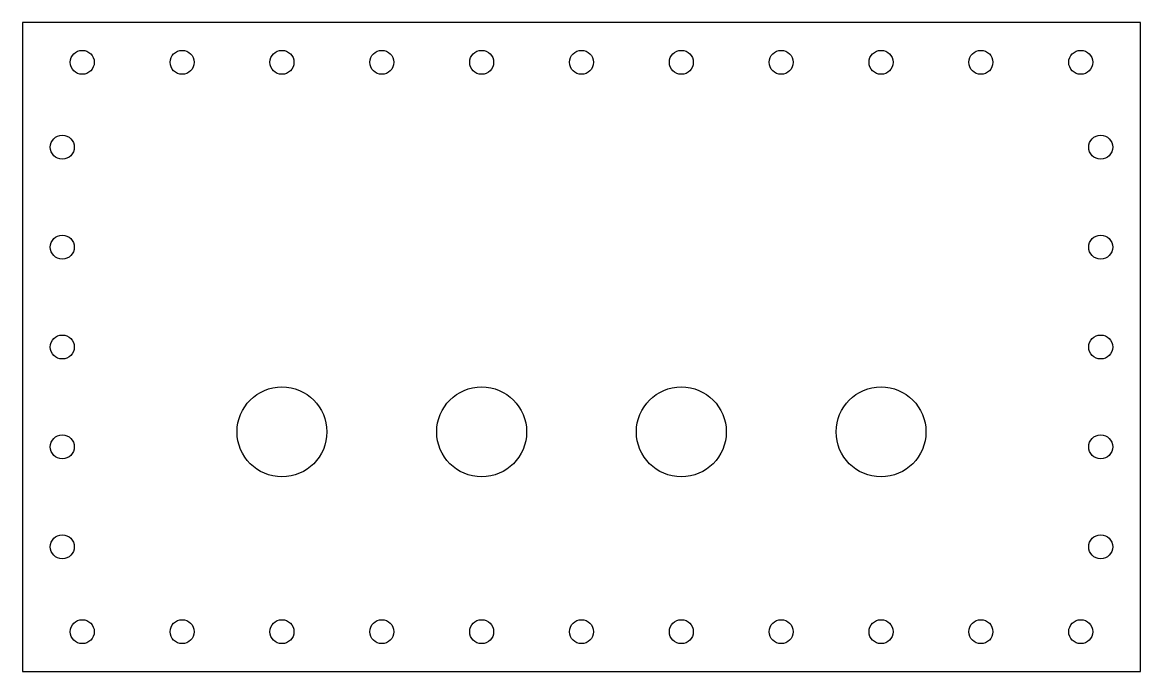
# Model space of a CAD drawing. Header units: millimetres. Extents: x 0 to 560, y 0 to 325.
import ezdxf

# ---------------------------------------------------------------- set-up
doc = ezdxf.new("R2010")
doc.units = ezdxf.units.MM
doc.layers.add('CUT_INNER', color=1, linetype='Continuous')
doc.layers.add('CUT_OUTER', color=7, linetype='Continuous')

msp = doc.modelspace()

# ---------------------------------------------------------------- linework, layer by layer
at = {"layer": 'CUT_INNER'}
for centre, radius in [((30, 305), 6), ((80, 305), 6), ((130, 305), 6), ((180, 305), 6), ((230, 305), 6), ((280, 305), 6), ((330, 305), 6), ((380, 305), 6), ((430, 305), 6), ((480, 305), 6), ((530, 305), 6), ((20, 262.5), 6), ((540, 262.5), 6), ((20, 212.5), 6), ((540, 212.5), 6), ((20, 162.5), 6), ((540, 162.5), 6), ((130, 120), 22.5), ((230, 120), 22.5), ((330, 120), 22.5), ((430, 120), 22.5), ((20, 112.5), 6), ((540, 112.5), 6), ((20, 62.5), 6), ((540, 62.5), 6), ((30, 20), 6), ((80, 20), 6), ((130, 20), 6), ((180, 20), 6), ((230, 20), 6), ((280, 20), 6), ((330, 20), 6), ((380, 20), 6), ((430, 20), 6), ((480, 20), 6), ((530, 20), 6)]:
    msp.add_circle(centre, radius, dxfattribs=at)
at = {"layer": 'CUT_OUTER'}
msp.add_lwpolyline([(0, 0), (560, 0), (560, 325), (0, 325)], close=True, dxfattribs=at)

doc.saveas('drawing.dxf')
